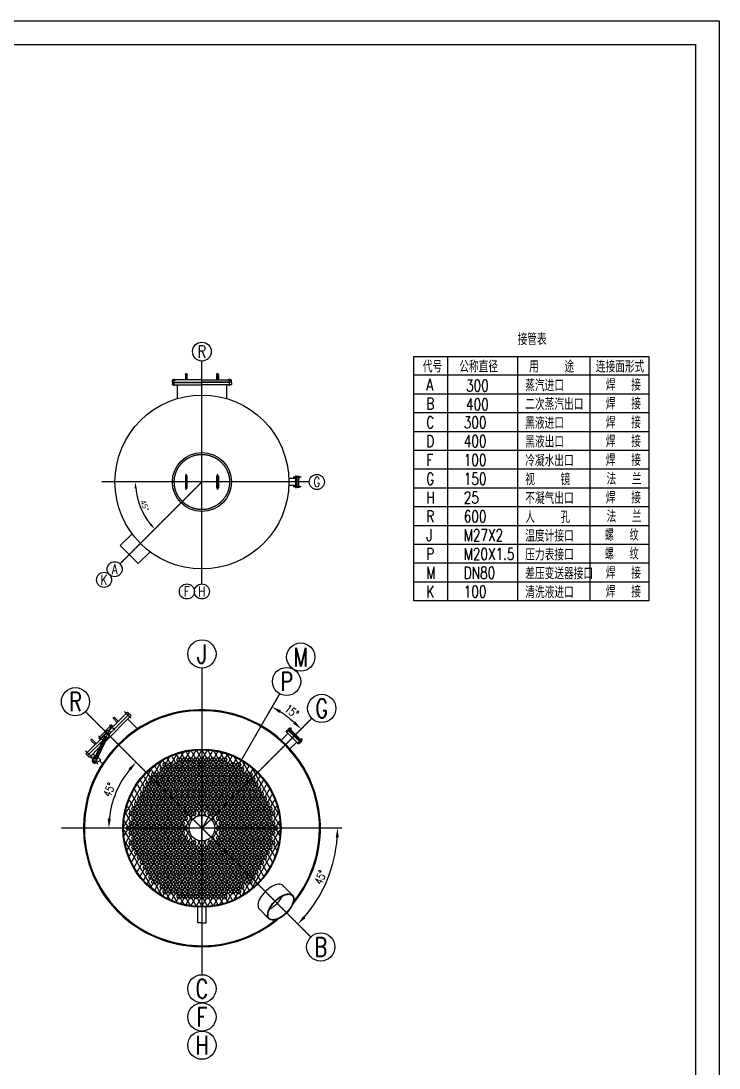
# Model space of a CAD drawing. Header units: millimetres. Extents: x 21147 to 38967, y 10167 to 35397.
# Drawn here: x 30057 to 38967, y 22032 to 35397 of the extents above; entities that cross this region are included whole.
import ezdxf
from ezdxf.enums import TextEntityAlignment as Align

# ---------------------------------------------------------------- set-up
doc = ezdxf.new("R2010")
doc.units = ezdxf.units.MM
doc.linetypes.add('CENTER', pattern=[1.25, 1, -0.1, 0.05, -0.1])
for name, color, linetype in [('CC', 4, 'Continuous'), ('TK', 3, 'Continuous'), ('ZX', 1, 'CENTER')]:
    doc.layers.add(name, color=color, linetype=linetype)
doc.styles.add('HZA', font='TXT', dxfattribs={"width": 0.75, "bigfont": 'AMS_DX'})
doc.styles.get("Standard").update_dxf_attribs({"font": ''})
doc.styles.get('Standard').set_extended_font_data('Arial')
doc.dimstyles.get("Standard").update_dxf_attribs({"dimtxt": 0.18, "dimasz": 0.18, "dimexe": 0.18, "dimexo": 0.0625, "dimgap": 0.09, "dimtad": 0, "dimtih": 1, "dimtoh": 1, "dimdec": 4, "dimzin": 0, "dimdsep": 46, "dimtxsty": 'Standard', "dimcen": 0.09, "dimadec": 0, "dimazin": 0, "dimtfac": 1, "dimtdec": 4, "dimtofl": 0, "dimtmove": 0, "dimatfit": 3, "dimfxl": 1, "dimtolj": 1, "dimtzin": 0, "dimarcsym": 0})

# ---------------------------------------------------------------- blocks, each defined once
blk = doc.blocks.new('*D12')
at = {"layer": 'CC', "color": 0, "lineweight": -2}
blk.add_arc((32367, 25094), 1731, 318.9723, 356.0277, dxfattribs=at)
at = {"layer": 'CC', "color": 0}
for points in [[(34074, 24975), (34114, 24973), (34098, 25094)], [(33688, 23944), (33659, 23971), (33591, 23870)]]:
    blk.add_solid(points, dxfattribs=at)
at = {"layer": 'Defpoints', "color": 0}
for p in [(30572, 25094), (32367, 25094), (34152, 25094), (33866, 24228), (33637, 23824)]:
    blk.add_point(p, dxfattribs=at)
at = {"layer": 'CC', "color": 0, "insert": (33882, 24466), "char_height": 105, "attachment_point": 5, "rotation": 67.5, "style": 'HZA'}
blk.add_mtext('\\A1;45°', dxfattribs=at)
blk = doc.blocks.new('*D13')
at = {"layer": 'CC', "color": 0, "lineweight": -2}
for p, q in [((33336, 26771), (33217, 26566)), ((33737, 26463), (33570, 26296))]:
    blk.add_line(p, q, dxfattribs=at)
blk.add_arc((32367, 25094), 1790, 48.8411, 56.1589, dxfattribs=at)
at = {"layer": 'CC', "color": 0}
for points in [[(33354, 26564), (33375, 26598), (33262, 26644)], [(33559, 26456), (33532, 26427), (33633, 26360)]]:
    blk.add_solid(points, dxfattribs=at)
at = {"layer": 'Defpoints', "color": 0}
for p in [(33358, 26810), (33518, 26465), (33769, 26495), (32367, 25094)]:
    blk.add_point(p, dxfattribs=at)
at = {"layer": 'CC', "color": 0, "insert": (33513, 26587), "char_height": 105, "attachment_point": 5, "rotation": 322.5, "style": 'HZA'}
blk.add_mtext('\\A1;15°', dxfattribs=at)
blk = doc.blocks.new('*D14')
at = {"layer": 'CC', "color": 0, "lineweight": -2}
blk.add_arc((32367, 25094), 1188, 140.7879, 174.2121, dxfattribs=at)
at = {"layer": 'CC', "color": 0}
for points in [[(31432, 25858), (31461, 25832), (31527, 25934)], [(31205, 25213), (31165, 25215), (31179, 25094)]]:
    blk.add_solid(points, dxfattribs=at)
at = {"layer": 'Defpoints', "color": 0}
for p in [(30753, 26708), (31338, 25688), (30572, 25094), (32367, 25094), (34152, 25094)]:
    blk.add_point(p, dxfattribs=at)
at = {"layer": 'CC', "color": 0, "insert": (31185, 25584), "char_height": 105, "attachment_point": 5, "rotation": 67.5, "style": 'HZA'}
blk.add_mtext('\\A1;45°', dxfattribs=at)
blk = doc.blocks.new('*D37')
at = {"layer": 'CC', "color": 0, "lineweight": -2}
blk.add_arc((32367, 29513), 849, 185.3987, 219.6013, dxfattribs=at)
at = {"layer": 'CC', "color": 0}
for points in [[(31508, 29432), (31535, 29433), (31518, 29513)], [(31723, 28980), (31703, 28962), (31767, 28912)]]:
    blk.add_solid(points, dxfattribs=at)
at = {"layer": 'Defpoints', "color": 0}
for p in [(31088, 29513), (32367, 29513), (33738, 29513), (31547, 29293), (31322, 28467)]:
    blk.add_point(p, dxfattribs=at)
at = {"layer": 'CC', "color": 6, "insert": (31638, 29210), "char_height": 70, "attachment_point": 5, "rotation": 292.5}
blk.add_mtext('\\A1;45°', dxfattribs=at)

msp = doc.modelspace()

# ---------------------------------------------------------------- linework, layer by layer
for p, q in [((32157.71178, 30886.43534), (32157.71178, 30816.43534)), ((32177.71178, 30816.43534), (32177.71178, 30886.43534)), ((32556.70846, 30816.43534), (32556.70846, 30886.43534)), ((32576.70846, 30886.43534), (32576.70846, 30816.43534)), ((31992.71012, 30816.43534), (31989.71012, 30813.43534)), ((31989.71012, 30787.43534), (31989.71012, 30813.43534)), ((31989.71012, 30787.43534), (32367.21012, 30787.43534)), ((31989.71012, 30781.43534), (31989.71012, 30755.43534)), ((31989.71012, 30781.43534), (32027.21012, 30781.43534)), ((31992.71012, 30752.43534), (31989.71012, 30755.43534)), ((32367.21012, 30816.43534), (31992.71012, 30816.43534)), ((31992.71012, 30752.43534), (32367.21012, 30752.43534)), ((31996.37679, 30816.43534), (32033.04345, 30816.43534)), ((31996.37679, 30752.43534), (32033.04345, 30752.43534)), ((32027.21012, 30781.43534), (32030.21012, 30784.43534)), ((32030.21012, 30784.43534), (32030.21012, 30787.43534)), ((32030.21012, 30784.43534), (32367.21012, 30784.43534)), ((32052.21012, 30752.43534), (32052.21012, 30577.0595)), ((32200.78923, 30816.43534), (32193.28923, 30816.43534)), ((32367.21012, 30816.43534), (32741.71012, 30816.43534)), ((32744.71012, 30787.43534), (32367.21012, 30787.43534)), ((32704.21012, 30784.43534), (32367.21012, 30784.43534)), ((32741.71012, 30752.43534), (32367.21012, 30752.43534)), ((32533.63101, 30816.43534), (32541.13101, 30816.43534)), ((32682.21012, 30752.43534), (32682.21012, 30577.0595)), ((32738.04345, 30816.43534), (32701.37679, 30816.43534)), ((32738.04345, 30752.43534), (32701.37679, 30752.43534)), ((32704.21012, 30784.43534), (32704.21012, 30787.43534)), ((32707.21012, 30781.43534), (32704.21012, 30784.43534)), ((32744.71012, 30781.43534), (32707.21012, 30781.43534)), ((32741.71012, 30816.43534), (32744.71012, 30813.43534)), ((32741.71012, 30752.43534), (32744.71012, 30755.43534)), ((32744.71012, 30787.43534), (32744.71012, 30813.43534)), ((32744.71012, 30781.43534), (32744.71012, 30755.43534)), ((32157.46095, 29587.6935), (32157.46095, 29437.6935)), ((32177.46095, 29437.6935), (32177.46095, 29587.6935)), ((32556.95929, 29437.6935), (32556.95929, 29587.6935)), ((32576.95929, 29587.6935), (32576.95929, 29437.6935)), ((33560.31776, 29557.1935), (33476.31776, 29557.1935)), ((33563.31776, 29585.1935), (33560.31776, 29582.1935)), ((33560.31776, 29582.1935), (33560.31776, 29443.1935)), ((33574.31776, 29585.1935), (33563.31776, 29585.1935)), ((33574.31776, 29440.1935), (33574.31776, 29585.1935)), ((33574.31776, 29560.6935), (33581.31776, 29560.6935)), ((33581.31776, 29440.1935), (33581.31776, 29585.1935)), ((33581.31776, 29585.1935), (33596.31776, 29585.1935)), ((33599.31776, 29582.1935), (33596.31776, 29585.1935)), ((33599.31776, 29582.1935), (33599.31776, 29443.1935)), ((33599.31776, 29580.33094), (33600.24161, 29581.9311)), ((33599.31776, 29565.05605), (33599.31776, 29580.33094)), ((33599.31776, 29565.05605), (33600.24161, 29563.45589)), ((33606.79391, 29581.9311), (33600.24161, 29581.9311)), ((33606.79391, 29577.3123), (33600.24161, 29577.3123)), ((33606.79391, 29568.07469), (33600.24161, 29568.07469)), ((33606.79391, 29563.45589), (33600.24161, 29563.45589)), ((33607.71776, 29580.33094), (33606.79391, 29581.9311)), ((33607.71776, 29565.05605), (33606.79391, 29563.45589)), ((33607.71776, 29565.05605), (33607.71776, 29580.33094)), ((33607.71776, 29577.6935), (33610.01386, 29577.6935)), ((33607.71776, 29567.6935), (33610.01386, 29567.6935)), ((33610.01386, 29577.6935), (33611.01386, 29576.6935)), ((33610.01386, 29577.6935), (33610.01386, 29567.6935)), ((33611.01386, 29568.6935), (33610.01386, 29567.6935)), ((33611.01386, 29576.6935), (33611.01386, 29568.6935)), ((33560.31776, 29468.1935), (33476.31776, 29468.1935)), ((33560.31776, 29443.1935), (33563.31776, 29440.1935)), ((33563.31776, 29440.1935), (33574.31776, 29440.1935)), ((33581.31776, 29464.6935), (33574.31776, 29464.6935)), ((33596.31776, 29440.1935), (33581.31776, 29440.1935)), ((33599.31776, 29443.1935), (33596.31776, 29440.1935)), ((33599.31776, 29460.33094), (33600.24161, 29461.9311)), ((33606.79391, 29461.9311), (33600.24161, 29461.9311)), ((33606.79391, 29457.3123), (33600.24161, 29457.3123)), ((33606.79391, 29448.07469), (33600.24161, 29448.07469)), ((33606.79391, 29443.45589), (33600.24161, 29443.45589)), ((33607.71776, 29460.33094), (33606.79391, 29461.9311)), ((33607.71776, 29445.05605), (33606.79391, 29443.45589)), ((33607.71776, 29460.33094), (33607.71776, 29445.05605)), ((33607.71776, 29457.6935), (33610.01386, 29457.6935)), ((33607.71776, 29447.6935), (33610.01386, 29447.6935)), ((33611.01386, 29456.6935), (33610.01386, 29457.6935)), ((33610.01386, 29447.6935), (33610.01386, 29457.6935)), ((33610.01386, 29447.6935), (33611.01386, 29448.6935)), ((33611.01386, 29448.6935), (33611.01386, 29456.6935)), ((31475.87313, 28851.1662), (31325.57489, 28700.86797)), ((31555.38459, 28471.05826), (31325.57489, 28700.86797)), ((31705.68283, 28621.3565), (31555.38459, 28471.05826)), ((31464.15977, 26530.67302), (31135.78277, 26202.29602)), ((31418.90493, 26575.92786), (31177.31239, 26334.33531)), ((31441.53235, 26553.30044), (31192.62525, 26304.39334)), ((31286.32241, 26443.34534), (31236.82494, 26492.84281)), ((31250.96707, 26506.98495), (31300.46455, 26457.48747)), ((31418.90493, 26575.92786), (31464.15977, 26530.67302)), ((31544.26262, 26362.18182), (31419.96559, 26486.47885)), ((31214.94717, 26411.56808), (31049.39909, 26246.02)), ((31155.35306, 26344.77499), (31119.93096, 26270.26643)), ((31155.35306, 26344.77499), (31201.41289, 26322.87769)), ((31231.02078, 26395.49447), (31172.26242, 26336.73611)), ((31209.10047, 26373.57416), (31212.82585, 26369.84878)), ((31214.94717, 26411.56808), (31231.02078, 26395.49447)), ((33461.48202, 26350.2169), (33442.03658, 26330.77146)), ((33442.03658, 26330.77146), (33442.03658, 26327.23593)), ((33542.57599, 26269.12292), (33461.48202, 26350.2169)), ((33467.62268, 26344.07624), (33474.69374, 26351.14731)), ((33478.93638, 26368.11787), (33468.32978, 26357.51127)), ((33468.32978, 26357.51127), (33549.64706, 26276.19399)), ((33483.17903, 26342.66203), (33476.10796, 26335.59096)), ((33483.17903, 26368.11787), (33478.93638, 26368.11787)), ((33641.57094, 26205.48331), (33478.93638, 26368.11787)), ((33505.09816, 26346.19873), (33483.17903, 26368.11787)), ((33491.31075, 26334.5303), (33484.23969, 26327.45923)), ((33484.59324, 26366.70366), (33490.25009, 26372.36051)), ((33488.12877, 26363.16813), (33493.78563, 26368.82498)), ((33490.25009, 26372.36051), (33492.15928, 26371.86554)), ((33492.15928, 26371.86554), (33503.89725, 26360.12757)), ((33493.78563, 26370.23919), (33494.84629, 26371.29985)), ((33494.84629, 26371.29985), (33503.33157, 26362.81457)), ((33494.84629, 26371.29985), (33496.96761, 26371.29985)), ((33500.85669, 26361.75391), (33495.19984, 26356.09706)), ((33496.96761, 26371.29985), (33503.33157, 26364.93589)), ((33504.39223, 26358.21838), (33498.73537, 26352.56152)), ((33503.33157, 26362.81457), (33502.27091, 26361.75391)), ((33503.33157, 26364.93589), (33503.33157, 26362.81457)), ((33503.89725, 26360.12757), (33504.39223, 26358.21838)), ((33619.29708, 26231.99982), (33505.09816, 26346.19873)), ((31125.99146, 26283.01439), (30885.03931, 26042.06224)), ((31100.80956, 26212.57765), (30907.66673, 26019.43482)), ((30953.98222, 26210.0001), (31003.4797, 26160.50262)), ((31017.62184, 26174.64476), (30968.12436, 26224.14223)), ((31126.70446, 26267.04624), (30981.56653, 25961.7561)), ((31159.21729, 26251.58933), (31014.07935, 25946.29918)), ((31049.39909, 26246.02), (31065.4727, 26229.94639)), ((31132.74372, 26297.21741), (31065.4727, 26229.94639)), ((31087.39301, 26251.8667), (31091.11839, 26248.14132)), ((31119.93096, 26270.26643), (31165.99079, 26248.36914)), ((31201.41289, 26322.87769), (31165.99079, 26248.36914)), ((33378.66169, 26217.6386), (33465.1478, 26304.12471)), ((33442.03658, 26327.23593), (33521.36279, 26247.90972)), ((33600.689, 26168.58351), (33521.36279, 26247.90972)), ((33542.57599, 26269.12292), (33623.66997, 26188.02895)), ((33549.64706, 26276.19399), (33630.96434, 26194.87671)), ((33600.9123, 26210.78661), (33607.98337, 26217.85768)), ((33616.1151, 26209.72595), (33609.04403, 26202.65489)), ((33617.52931, 26194.16961), (33624.60038, 26201.24067)), ((33641.57094, 26209.72595), (33619.29708, 26231.99982)), ((33631.67145, 26230.93916), (33626.0146, 26225.2823)), ((33635.20698, 26227.40362), (33629.55013, 26221.74677)), ((33630.96434, 26194.87671), (33641.57094, 26205.48331)), ((33633.58064, 26230.44418), (33631.67145, 26230.93916)), ((33645.31861, 26218.70621), (33633.58064, 26230.44418)), ((33636.26764, 26229.8785), (33635.20698, 26228.81784)), ((33638.38896, 26229.8785), (33636.26764, 26229.8785)), ((33644.75292, 26221.39322), (33636.26764, 26229.8785)), ((33636.6212, 26214.6757), (33642.27805, 26220.33256)), ((33644.75292, 26223.51454), (33638.38896, 26229.8785)), ((33640.15673, 26211.14017), (33645.81359, 26216.79702)), ((33641.57094, 26205.48331), (33641.57094, 26209.72595)), ((33643.69226, 26220.33256), (33644.75292, 26221.39322)), ((33644.75292, 26221.39322), (33644.75292, 26223.51454)), ((33645.81359, 26216.79702), (33645.31861, 26218.70621)), ((31059.79737, 26126.31062), (30930.29415, 25996.8074)), ((33491.07026, 26105.18721), (33577.57778, 26191.69473)), ((33604.22453, 26168.58351), (33600.689, 26168.58351)), ((33623.66997, 26188.02895), (33604.22453, 26168.58351)), ((30885.03931, 26042.06224), (30930.29415, 25996.8074)), ((30970.97606, 25969.52744), (31006.85762, 26031.67613)), ((30974.48832, 26041.00158), (30998.42298, 26017.06692)), ((31012.24567, 26026.28808), (31006.85762, 26031.67613)), ((31013.32285, 25927.18066), (31075.47153, 25963.06222)), ((31075.47153, 25963.06222), (31039.2627, 25999.27105)), ((31060.86232, 25954.62758), (31098.78535, 25916.70455)), ((33524.18183, 24238.01283), (33401.70734, 24360.48732)), ((32313.21012, 23883.5945), (32313.21012, 24085.20165)), ((32421.21012, 23883.5945), (32421.21012, 24085.20165)), ((33222.95434, 23936.78534), (33100.47985, 24059.25983)), ((32367.21012, 23883.5945), (32313.21012, 23883.5945)), ((32367.21012, 23883.5945), (32421.21012, 23883.5945))]:
    msp.add_line(p, q)
at = {"color": 0}
msp.add_line((33468.75114, 26357.08992), (33468.75114, 26357.93263), dxfattribs=at)
for points in [[(31236.82494, 26492.84281, -1), (31250.96707, 26506.98495, -1)], [(30968.12436, 26224.14223, 1), (30953.98222, 26210.0001, 1)]]:
    msp.add_lwpolyline(points, format="xyb")
for centre, radius in [((32167.71178, 30886.43534), 10), ((32566.70846, 30886.43534), 10), ((32367.21012, 29512.6935), 1110), ((32367.21012, 29512.6935), 377.24917), ((31161.87162, 26299.09555), 14.43983), ((32367.21012, 25093.75705), 1010), ((32367.21012, 25093.75705), 1000), ((31899.21012, 25904.35683), 28.5), ((31971.21012, 25904.35683), 28.5), ((32043.21012, 25904.35683), 28.5), ((32079.21012, 25966.71066), 28.5), ((32115.21012, 25904.35683), 28.5), ((32151.21012, 25966.71066), 28.5), ((32187.21012, 25904.35683), 28.5), ((32223.21012, 25966.71066), 28.5), ((32259.21012, 25904.35683), 28.5), ((32295.21012, 25966.71066), 28.5), ((32331.21012, 25904.35683), 28.5), ((32367.21012, 25966.71066), 28.5), ((32403.21012, 25904.35683), 28.5), ((32439.21012, 25966.71066), 28.5), ((32475.21012, 25904.35683), 28.5), ((32511.21012, 25966.71066), 28.5), ((32547.21012, 25904.35683), 28.5), ((32583.21012, 25966.71066), 28.5), ((32619.21012, 25904.35683), 28.5), ((32655.21012, 25966.71066), 28.5), ((32691.21012, 25904.35683), 28.5), ((32763.21012, 25904.35683), 28.5), ((32835.21012, 25904.35683), 28.5), ((31755.21012, 25779.64917), 28.5), ((31827.21012, 25779.64917), 28.5), ((31863.21012, 25842.003), 28.5), ((31899.21012, 25779.64917), 28.5), ((31935.21012, 25842.003), 28.5), ((31971.21012, 25779.64917), 28.5), ((32007.21012, 25842.003), 28.5), ((32043.21012, 25779.64917), 28.5), ((32079.21012, 25842.003), 28.5), ((32115.21012, 25779.64917), 28.5), ((32151.21012, 25842.003), 28.5), ((32187.21012, 25779.64917), 28.5), ((32223.21012, 25842.003), 28.5), ((32259.21012, 25779.64917), 28.5), ((32295.21012, 25842.003), 28.5), ((32331.21012, 25779.64917), 28.5), ((32367.21012, 25842.003), 28.5), ((32403.21012, 25779.64917), 28.5), ((32439.21012, 25842.003), 28.5), ((32475.21012, 25779.64917), 28.5), ((32511.21012, 25842.003), 28.5), ((32547.21012, 25779.64917), 28.5), ((32583.21012, 25842.003), 28.5), ((32619.21012, 25779.64917), 28.5), ((32655.21012, 25842.003), 28.5), ((32691.21012, 25779.64917), 28.5), ((32727.21012, 25842.003), 28.5), ((32763.21012, 25779.64917), 28.5), ((32799.21012, 25842.003), 28.5), ((32835.21012, 25779.64917), 28.5), ((32871.21012, 25842.003), 28.5), ((32907.21012, 25779.64917), 28.5), ((32979.21012, 25779.64917), 28.5), ((31683.21012, 25654.94151), 28.5), ((31719.21012, 25717.29534), 28.5), ((31755.21012, 25654.94151), 28.5), ((31791.21012, 25717.29534), 28.5), ((31827.21012, 25654.94151), 28.5), ((31863.21012, 25717.29534), 28.5), ((31899.21012, 25654.94151), 28.5), ((31935.21012, 25717.29534), 28.5), ((31971.21012, 25654.94151), 28.5), ((32007.21012, 25717.29534), 28.5), ((32043.21012, 25654.94151), 28.5), ((32079.21012, 25717.29534), 28.5), ((32115.21012, 25654.94151), 28.5), ((32151.21012, 25717.29534), 28.5), ((32187.21012, 25654.94151), 28.5), ((32223.21012, 25717.29534), 28.5), ((32259.21012, 25654.94151), 28.5), ((32295.21012, 25717.29534), 28.5), ((32331.21012, 25654.94151), 28.5), ((32367.21012, 25717.29534), 28.5), ((32403.21012, 25654.94151), 28.5), ((32439.21012, 25717.29534), 28.5), ((32475.21012, 25654.94151), 28.5), ((32511.21012, 25717.29534), 28.5), ((32547.21012, 25654.94151), 28.5), ((32583.21012, 25717.29534), 28.5), ((32619.21012, 25654.94151), 28.5), ((32655.21012, 25717.29534), 28.5), ((32691.21012, 25654.94151), 28.5), ((32727.21012, 25717.29534), 28.5), ((32763.21012, 25654.94151), 28.5), ((32799.21012, 25717.29534), 28.5), ((32835.21012, 25654.94151), 28.5), ((32871.21012, 25717.29534), 28.5), ((32907.21012, 25654.94151), 28.5), ((32943.21012, 25717.29534), 28.5), ((32979.21012, 25654.94151), 28.5), ((33015.21012, 25717.29534), 28.5), ((33051.21012, 25654.94151), 28.5), ((31611.21012, 25530.23385), 28.5), ((31647.21012, 25592.58768), 28.5), ((31683.21012, 25530.23385), 28.5), ((31719.21012, 25592.58768), 28.5), ((31755.21012, 25530.23385), 28.5), ((31791.21012, 25592.58768), 28.5), ((31827.21012, 25530.23385), 28.5), ((31863.21012, 25592.58768), 28.5), ((31899.21012, 25530.23385), 28.5), ((31935.21012, 25592.58768), 28.5), ((31971.21012, 25530.23385), 28.5), ((32007.21012, 25592.58768), 28.5), ((32043.21012, 25530.23385), 28.5), ((32079.21012, 25592.58768), 28.5), ((32115.21012, 25530.23385), 28.5), ((32151.21012, 25592.58768), 28.5), ((32187.21012, 25530.23385), 28.5), ((32223.21012, 25592.58768), 28.5), ((32259.21012, 25530.23385), 28.5), ((32295.21012, 25592.58768), 28.5), ((32331.21012, 25530.23385), 28.5), ((32367.21012, 25592.58768), 28.5), ((32403.21012, 25530.23385), 28.5), ((32439.21012, 25592.58768), 28.5), ((32475.21012, 25530.23385), 28.5), ((32511.21012, 25592.58768), 28.5), ((32547.21012, 25530.23385), 28.5), ((32583.21012, 25592.58768), 28.5), ((32619.21012, 25530.23385), 28.5), ((32655.21012, 25592.58768), 28.5), ((32691.21012, 25530.23385), 28.5), ((32727.21012, 25592.58768), 28.5), ((32763.21012, 25530.23385), 28.5), ((32799.21012, 25592.58768), 28.5), ((32835.21012, 25530.23385), 28.5), ((32871.21012, 25592.58768), 28.5), ((32907.21012, 25530.23385), 28.5), ((32943.21012, 25592.58768), 28.5), ((32979.21012, 25530.23385), 28.5), ((33015.21012, 25592.58768), 28.5), ((33051.21012, 25530.23385), 28.5), ((33087.21012, 25592.58768), 28.5), ((33123.21012, 25530.23385), 28.5), ((31539.21012, 25405.5262), 28.5), ((31575.21012, 25467.88002), 28.5), ((31611.21012, 25405.5262), 28.5), ((31647.21012, 25467.88002), 28.5), ((31683.21012, 25405.5262), 28.5), ((31719.21012, 25467.88002), 28.5), ((31755.21012, 25405.5262), 28.5), ((31791.21012, 25467.88002), 28.5), ((31827.21012, 25405.5262), 28.5), ((31863.21012, 25467.88002), 28.5), ((31899.21012, 25405.5262), 28.5), ((31935.21012, 25467.88002), 28.5), ((31971.21012, 25405.5262), 28.5), ((32007.21012, 25467.88002), 28.5), ((32043.21012, 25405.5262), 28.5), ((32079.21012, 25467.88002), 28.5), ((32115.21012, 25405.5262), 28.5), ((32151.21012, 25467.88002), 28.5), ((32187.21012, 25405.5262), 28.5), ((32223.21012, 25467.88002), 28.5), ((32259.21012, 25405.5262), 28.5), ((32295.21012, 25467.88002), 28.5), ((32331.21012, 25405.5262), 28.5), ((32367.21012, 25467.88002), 28.5), ((32403.21012, 25405.5262), 28.5), ((32439.21012, 25467.88002), 28.5), ((32475.21012, 25405.5262), 28.5), ((32511.21012, 25467.88002), 28.5), ((32547.21012, 25405.5262), 28.5), ((32583.21012, 25467.88002), 28.5), ((32619.21012, 25405.5262), 28.5), ((32655.21012, 25467.88002), 28.5), ((32691.21012, 25405.5262), 28.5), ((32727.21012, 25467.88002), 28.5), ((32763.21012, 25405.5262), 28.5), ((32799.21012, 25467.88002), 28.5), ((32835.21012, 25405.5262), 28.5), ((32871.21012, 25467.88002), 28.5), ((32907.21012, 25405.5262), 28.5), ((32943.21012, 25467.88002), 28.5), ((32979.21012, 25405.5262), 28.5), ((33015.21012, 25467.88002), 28.5), ((33051.21012, 25405.5262), 28.5), ((33087.21012, 25467.88002), 28.5), ((33123.21012, 25405.5262), 28.5), ((33159.21012, 25467.88002), 28.5), ((33195.21012, 25405.5262), 28.5), ((31467.21012, 25280.81854), 28.5), ((31503.21012, 25343.17237), 28.5), ((31539.21012, 25280.81854), 28.5), ((31575.21012, 25343.17237), 28.5), ((31611.21012, 25280.81854), 28.5), ((31647.21012, 25343.17237), 28.5), ((31683.21012, 25280.81854), 28.5), ((31719.21012, 25343.17237), 28.5), ((31755.21012, 25280.81854), 28.5), ((31791.21012, 25343.17237), 28.5), ((31827.21012, 25280.81854), 28.5), ((31863.21012, 25343.17237), 28.5), ((31899.21012, 25280.81854), 28.5), ((31935.21012, 25343.17237), 28.5), ((31971.21012, 25280.81854), 28.5), ((32007.21012, 25343.17237), 28.5), ((32043.21012, 25280.81854), 28.5), ((32079.21012, 25343.17237), 28.5), ((32115.21012, 25280.81854), 28.5), ((32151.21012, 25343.17237), 28.5), ((32187.21012, 25280.81854), 28.5), ((32223.21012, 25343.17237), 28.5), ((32259.21012, 25280.81854), 28.5), ((32295.21012, 25343.17237), 28.5), ((32367.21012, 25343.17237), 28.5), ((32439.21012, 25343.17237), 28.5), ((32475.21012, 25280.81854), 28.5), ((32511.21012, 25343.17237), 28.5), ((32547.21012, 25280.81854), 28.5), ((32583.21012, 25343.17237), 28.5), ((32619.21012, 25280.81854), 28.5), ((32655.21012, 25343.17237), 28.5), ((32691.21012, 25280.81854), 28.5), ((32727.21012, 25343.17237), 28.5), ((32763.21012, 25280.81854), 28.5), ((32799.21012, 25343.17237), 28.5), ((32835.21012, 25280.81854), 28.5), ((32871.21012, 25343.17237), 28.5), ((32907.21012, 25280.81854), 28.5), ((32943.21012, 25343.17237), 28.5), ((32979.21012, 25280.81854), 28.5), ((33015.21012, 25343.17237), 28.5), ((33051.21012, 25280.81854), 28.5), ((33087.21012, 25343.17237), 28.5), ((33123.21012, 25280.81854), 28.5), ((33159.21012, 25343.17237), 28.5), ((33195.21012, 25280.81854), 28.5), ((33231.21012, 25343.17237), 28.5), ((33267.21012, 25280.81854), 28.5), ((31467.21012, 25156.11088), 28.5), ((31503.21012, 25218.46471), 28.5), ((31539.21012, 25156.11088), 28.5), ((31575.21012, 25218.46471), 28.5), ((31611.21012, 25156.11088), 28.5), ((31647.21012, 25218.46471), 28.5), ((31683.21012, 25156.11088), 28.5), ((31719.21012, 25218.46471), 28.5), ((31755.21012, 25156.11088), 28.5), ((31791.21012, 25218.46471), 28.5), ((31827.21012, 25156.11088), 28.5), ((31863.21012, 25218.46471), 28.5), ((31899.21012, 25156.11088), 28.5), ((31935.21012, 25218.46471), 28.5), ((31971.21012, 25156.11088), 28.5), ((32007.21012, 25218.46471), 28.5), ((32043.21012, 25156.11088), 28.5), ((32079.21012, 25218.46471), 28.5), ((32115.21012, 25156.11088), 28.5), ((32151.21012, 25218.46471), 28.5), ((32367.21012, 25093.75705), 163.5), ((32583.21012, 25218.46471), 28.5), ((32619.21012, 25156.11088), 28.5), ((32655.21012, 25218.46471), 28.5), ((32691.21012, 25156.11088), 28.5), ((32727.21012, 25218.46471), 28.5), ((32763.21012, 25156.11088), 28.5), ((32799.21012, 25218.46471), 28.5), ((32835.21012, 25156.11088), 28.5), ((32871.21012, 25218.46471), 28.5), ((32907.21012, 25156.11088), 28.5), ((32943.21012, 25218.46471), 28.5), ((32979.21012, 25156.11088), 28.5), ((33015.21012, 25218.46471), 28.5), ((33051.21012, 25156.11088), 28.5), ((33087.21012, 25218.46471), 28.5), ((33123.21012, 25156.11088), 28.5), ((33159.21012, 25218.46471), 28.5), ((33195.21012, 25156.11088), 28.5), ((33231.21012, 25218.46471), 28.5), ((33267.21012, 25156.11088), 28.5), ((31431.21012, 25093.75705), 28.5), ((31467.21012, 25031.40322), 28.5), ((31503.21012, 25093.75705), 28.5), ((31503.21012, 24969.04939), 28.5), ((31539.21012, 25031.40322), 28.5), ((31575.21012, 25093.75705), 28.5), ((31575.21012, 24969.04939), 28.5), ((31611.21012, 25031.40322), 28.5), ((31647.21012, 25093.75705), 28.5), ((31647.21012, 24969.04939), 28.5), ((31683.21012, 25031.40322), 28.5), ((31719.21012, 25093.75705), 28.5), ((31719.21012, 24969.04939), 28.5), ((31755.21012, 25031.40322), 28.5), ((31791.21012, 25093.75705), 28.5), ((31791.21012, 24969.04939), 28.5), ((31827.21012, 25031.40322), 28.5), ((31863.21012, 25093.75705), 28.5), ((31863.21012, 24969.04939), 28.5), ((31899.21012, 25031.40322), 28.5), ((31935.21012, 25093.75705), 28.5), ((31935.21012, 24969.04939), 28.5), ((31971.21012, 25031.40322), 28.5), ((32007.21012, 25093.75705), 28.5), ((32007.21012, 24969.04939), 28.5), ((32043.21012, 25031.40322), 28.5), ((32079.21012, 25093.75705), 28.5), ((32079.21012, 24969.04939), 28.5), ((32115.21012, 25031.40322), 28.5), ((32151.21012, 25093.75705), 28.5), ((32151.21012, 24969.04939), 28.5), ((32583.21012, 25093.75705), 28.5), ((32583.21012, 24969.04939), 28.5), ((32619.21012, 25031.40322), 28.5), ((32655.21012, 25093.75705), 28.5), ((32655.21012, 24969.04939), 28.5), ((32691.21012, 25031.40322), 28.5), ((32727.21012, 25093.75705), 28.5), ((32727.21012, 24969.04939), 28.5), ((32763.21012, 25031.40322), 28.5), ((32799.21012, 25093.75705), 28.5), ((32799.21012, 24969.04939), 28.5), ((32835.21012, 25031.40322), 28.5), ((32871.21012, 25093.75705), 28.5), ((32871.21012, 24969.04939), 28.5), ((32907.21012, 25031.40322), 28.5), ((32943.21012, 25093.75705), 28.5), ((32943.21012, 24969.04939), 28.5), ((32979.21012, 25031.40322), 28.5), ((33015.21012, 25093.75705), 28.5), ((33015.21012, 24969.04939), 28.5), ((33051.21012, 25031.40322), 28.5), ((33087.21012, 25093.75705), 28.5), ((33087.21012, 24969.04939), 28.5), ((33123.21012, 25031.40322), 28.5), ((33159.21012, 25093.75705), 28.5), ((33159.21012, 24969.04939), 28.5), ((33195.21012, 25031.40322), 28.5), ((33231.21012, 25093.75705), 28.5), ((33231.21012, 24969.04939), 28.5), ((33267.21012, 25031.40322), 28.5), ((33303.21012, 25093.75705), 28.5), ((31467.21012, 24906.69556), 28.5), ((31503.21012, 24844.34173), 28.5), ((31539.21012, 24906.69556), 28.5), ((31575.21012, 24844.34173), 28.5), ((31611.21012, 24906.69556), 28.5), ((31647.21012, 24844.34173), 28.5), ((31683.21012, 24906.69556), 28.5), ((31719.21012, 24844.34173), 28.5), ((31755.21012, 24906.69556), 28.5), ((31791.21012, 24844.34173), 28.5), ((31827.21012, 24906.69556), 28.5), ((31863.21012, 24844.34173), 28.5), ((31899.21012, 24906.69556), 28.5), ((31935.21012, 24844.34173), 28.5), ((31971.21012, 24906.69556), 28.5), ((32007.21012, 24844.34173), 28.5), ((32043.21012, 24906.69556), 28.5), ((32079.21012, 24844.34173), 28.5), ((32115.21012, 24906.69556), 28.5), ((32151.21012, 24844.34173), 28.5), ((32187.21012, 24906.69556), 28.5), ((32223.21012, 24844.34173), 28.5), ((32259.21012, 24906.69556), 28.5), ((32295.21012, 24844.34173), 28.5), ((32367.21012, 24844.34173), 28.5), ((32439.21012, 24844.34173), 28.5), ((32475.21012, 24906.69556), 28.5), ((32511.21012, 24844.34173), 28.5), ((32547.21012, 24906.69556), 28.5), ((32583.21012, 24844.34173), 28.5), ((32619.21012, 24906.69556), 28.5), ((32655.21012, 24844.34173), 28.5), ((32691.21012, 24906.69556), 28.5), ((32727.21012, 24844.34173), 28.5), ((32763.21012, 24906.69556), 28.5), ((32799.21012, 24844.34173), 28.5), ((32835.21012, 24906.69556), 28.5), ((32871.21012, 24844.34173), 28.5), ((32907.21012, 24906.69556), 28.5), ((32943.21012, 24844.34173), 28.5), ((32979.21012, 24906.69556), 28.5), ((33015.21012, 24844.34173), 28.5), ((33051.21012, 24906.69556), 28.5), ((33087.21012, 24844.34173), 28.5), ((33123.21012, 24906.69556), 28.5), ((33159.21012, 24844.34173), 28.5), ((33195.21012, 24906.69556), 28.5), ((33231.21012, 24844.34173), 28.5), ((33267.21012, 24906.69556), 28.5), ((31539.21012, 24781.98791), 28.5), ((31575.21012, 24719.63408), 28.5), ((31611.21012, 24781.98791), 28.5), ((31647.21012, 24719.63408), 28.5), ((31683.21012, 24781.98791), 28.5), ((31719.21012, 24719.63408), 28.5), ((31755.21012, 24781.98791), 28.5), ((31791.21012, 24719.63408), 28.5), ((31827.21012, 24781.98791), 28.5), ((31863.21012, 24719.63408), 28.5), ((31899.21012, 24781.98791), 28.5), ((31935.21012, 24719.63408), 28.5), ((31971.21012, 24781.98791), 28.5), ((32007.21012, 24719.63408), 28.5), ((32043.21012, 24781.98791), 28.5), ((32079.21012, 24719.63408), 28.5), ((32115.21012, 24781.98791), 28.5), ((32151.21012, 24719.63408), 28.5), ((32187.21012, 24781.98791), 28.5), ((32223.21012, 24719.63408), 28.5), ((32259.21012, 24781.98791), 28.5), ((32295.21012, 24719.63408), 28.5), ((32331.21012, 24781.98791), 28.5), ((32367.21012, 24719.63408), 28.5), ((32403.21012, 24781.98791), 28.5), ((32439.21012, 24719.63408), 28.5), ((32475.21012, 24781.98791), 28.5), ((32511.21012, 24719.63408), 28.5), ((32547.21012, 24781.98791), 28.5), ((32583.21012, 24719.63408), 28.5), ((32619.21012, 24781.98791), 28.5), ((32655.21012, 24719.63408), 28.5), ((32691.21012, 24781.98791), 28.5), ((32727.21012, 24719.63408), 28.5), ((32763.21012, 24781.98791), 28.5), ((32799.21012, 24719.63408), 28.5), ((32835.21012, 24781.98791), 28.5), ((32871.21012, 24719.63408), 28.5), ((32907.21012, 24781.98791), 28.5), ((32943.21012, 24719.63408), 28.5), ((32979.21012, 24781.98791), 28.5), ((33015.21012, 24719.63408), 28.5), ((33051.21012, 24781.98791), 28.5), ((33087.21012, 24719.63408), 28.5), ((33123.21012, 24781.98791), 28.5), ((33159.21012, 24719.63408), 28.5), ((33195.21012, 24781.98791), 28.5), ((31611.21012, 24657.28025), 28.5), ((31647.21012, 24594.92642), 28.5), ((31683.21012, 24657.28025), 28.5), ((31719.21012, 24594.92642), 28.5), ((31755.21012, 24657.28025), 28.5), ((31791.21012, 24594.92642), 28.5), ((31827.21012, 24657.28025), 28.5), ((31863.21012, 24594.92642), 28.5), ((31899.21012, 24657.28025), 28.5), ((31935.21012, 24594.92642), 28.5), ((31971.21012, 24657.28025), 28.5), ((32007.21012, 24594.92642), 28.5), ((32043.21012, 24657.28025), 28.5), ((32079.21012, 24594.92642), 28.5), ((32115.21012, 24657.28025), 28.5), ((32151.21012, 24594.92642), 28.5), ((32187.21012, 24657.28025), 28.5), ((32223.21012, 24594.92642), 28.5), ((32259.21012, 24657.28025), 28.5), ((32295.21012, 24594.92642), 28.5), ((32331.21012, 24657.28025), 28.5), ((32367.21012, 24594.92642), 28.5), ((32403.21012, 24657.28025), 28.5), ((32439.21012, 24594.92642), 28.5), ((32475.21012, 24657.28025), 28.5), ((32511.21012, 24594.92642), 28.5), ((32547.21012, 24657.28025), 28.5), ((32583.21012, 24594.92642), 28.5), ((32619.21012, 24657.28025), 28.5), ((32655.21012, 24594.92642), 28.5), ((32691.21012, 24657.28025), 28.5), ((32727.21012, 24594.92642), 28.5), ((32763.21012, 24657.28025), 28.5), ((32799.21012, 24594.92642), 28.5), ((32835.21012, 24657.28025), 28.5), ((32871.21012, 24594.92642), 28.5), ((32907.21012, 24657.28025), 28.5), ((32943.21012, 24594.92642), 28.5), ((32979.21012, 24657.28025), 28.5), ((33015.21012, 24594.92642), 28.5), ((33051.21012, 24657.28025), 28.5), ((33087.21012, 24594.92642), 28.5), ((33123.21012, 24657.28025), 28.5), ((31683.21012, 24532.57259), 28.5), ((31719.21012, 24470.21876), 28.5), ((31755.21012, 24532.57259), 28.5), ((31791.21012, 24470.21876), 28.5), ((31827.21012, 24532.57259), 28.5), ((31863.21012, 24470.21876), 28.5), ((31899.21012, 24532.57259), 28.5), ((31935.21012, 24470.21876), 28.5), ((31971.21012, 24532.57259), 28.5), ((32007.21012, 24470.21876), 28.5), ((32043.21012, 24532.57259), 28.5), ((32079.21012, 24470.21876), 28.5), ((32115.21012, 24532.57259), 28.5), ((32151.21012, 24470.21876), 28.5), ((32187.21012, 24532.57259), 28.5), ((32223.21012, 24470.21876), 28.5), ((32259.21012, 24532.57259), 28.5), ((32295.21012, 24470.21876), 28.5), ((32331.21012, 24532.57259), 28.5), ((32367.21012, 24470.21876), 28.5), ((32403.21012, 24532.57259), 28.5), ((32439.21012, 24470.21876), 28.5), ((32475.21012, 24532.57259), 28.5), ((32511.21012, 24470.21876), 28.5), ((32547.21012, 24532.57259), 28.5), ((32583.21012, 24470.21876), 28.5), ((32619.21012, 24532.57259), 28.5), ((32655.21012, 24470.21876), 28.5), ((32691.21012, 24532.57259), 28.5), ((32727.21012, 24470.21876), 28.5), ((32763.21012, 24532.57259), 28.5), ((32799.21012, 24470.21876), 28.5), ((32835.21012, 24532.57259), 28.5), ((32871.21012, 24470.21876), 28.5), ((32907.21012, 24532.57259), 28.5), ((32943.21012, 24470.21876), 28.5), ((32979.21012, 24532.57259), 28.5), ((33015.21012, 24470.21876), 28.5), ((33051.21012, 24532.57259), 28.5), ((31755.21012, 24407.86493), 28.5), ((31827.21012, 24407.86493), 28.5), ((31863.21012, 24345.5111), 28.5), ((31899.21012, 24407.86493), 28.5), ((31935.21012, 24345.5111), 28.5), ((31971.21012, 24407.86493), 28.5), ((32007.21012, 24345.5111), 28.5), ((32043.21012, 24407.86493), 28.5), ((32079.21012, 24345.5111), 28.5), ((32115.21012, 24407.86493), 28.5), ((32151.21012, 24345.5111), 28.5), ((32187.21012, 24407.86493), 28.5), ((32223.21012, 24345.5111), 28.5), ((32259.21012, 24407.86493), 28.5), ((32295.21012, 24345.5111), 28.5), ((32331.21012, 24407.86493), 28.5), ((32367.21012, 24345.5111), 28.5), ((32403.21012, 24407.86493), 28.5), ((32439.21012, 24345.5111), 28.5), ((32475.21012, 24407.86493), 28.5), ((32511.21012, 24345.5111), 28.5), ((32547.21012, 24407.86493), 28.5), ((32583.21012, 24345.5111), 28.5), ((32619.21012, 24407.86493), 28.5), ((32655.21012, 24345.5111), 28.5), ((32691.21012, 24407.86493), 28.5), ((32727.21012, 24345.5111), 28.5), ((32763.21012, 24407.86493), 28.5), ((32799.21012, 24345.5111), 28.5), ((32835.21012, 24407.86493), 28.5), ((32871.21012, 24345.5111), 28.5), ((32907.21012, 24407.86493), 28.5), ((32979.21012, 24407.86493), 28.5), ((31899.21012, 24283.15727), 28.5), ((31971.21012, 24283.15727), 28.5), ((32043.21012, 24283.15727), 28.5), ((32079.21012, 24220.80344), 28.5), ((32115.21012, 24283.15727), 28.5), ((32151.21012, 24220.80344), 28.5), ((32187.21012, 24283.15727), 28.5), ((32223.21012, 24220.80344), 28.5), ((32259.21012, 24283.15727), 28.5), ((32295.21012, 24220.80344), 28.5), ((32331.21012, 24283.15727), 28.5), ((32367.21012, 24220.80344), 28.5), ((32403.21012, 24283.15727), 28.5), ((32439.21012, 24220.80344), 28.5), ((32475.21012, 24283.15727), 28.5), ((32511.21012, 24220.80344), 28.5), ((32547.21012, 24283.15727), 28.5), ((32583.21012, 24220.80344), 28.5), ((32619.21012, 24283.15727), 28.5), ((32655.21012, 24220.80344), 28.5), ((32691.21012, 24283.15727), 28.5), ((32763.21012, 24283.15727), 28.5), ((32835.21012, 24283.15727), 28.5)]:
    msp.add_circle(centre, radius)
for centre, radius, start, end in [((32167.46095, 29587.6935), 10, 0, 180), ((32566.95929, 29587.6935), 10, 0, 180), ((33603.25281, 29579.6217), 3.79482, 142.514086844, 217.485913156), ((33613.46185, 29572.6935), 14.00386, 160.74193597, 199.25806403), ((33603.25281, 29565.76529), 3.79482, 142.514086844, 217.485913156), ((33603.7827, 29579.6217), 3.79482, 322.514086844, 37.485913156), ((33593.57367, 29572.6935), 14.00386, 340.74193597, 19.25806403), ((33603.7827, 29565.76529), 3.79482, 322.514086844, 37.485913156), ((32167.46095, 29437.6935), 10, 180, 0), ((32566.95929, 29437.6935), 10, 180, 0), ((33603.25281, 29459.6217), 3.79482, 142.514086844, 217.485913156), ((33603.7827, 29459.6217), 3.79482, 322.514086844, 37.485913156), ((33593.57367, 29452.6935), 14.00386, 340.74193597, 19.25806403), ((33603.7827, 29445.76529), 3.79482, 322.514086844, 37.485913156), ((32367.21012, 25093.75705), 1512, 320.123444053, 309.876555947), ((32367.21012, 25093.75705), 1500, 321.313314212, 308.686685788), ((33490.1617, 26368.73659), 3.625, 1.397181027, 88.602818972), ((33488.83588, 26356.80416), 13, 22.380135052, 67.619864948), ((33500.76831, 26358.12999), 3.625, 1.397181027, 88.602818972), ((33631.58306, 26227.31524), 3.625, 1.397181027, 88.602818972), ((33630.25724, 26215.38281), 13, 22.380135052, 67.619864948), ((33642.18966, 26216.70863), 3.625, 1.397181027, 88.602818972), ((30997.82285, 25954.02744), 31, 150, 300), ((30997.82285, 25954.02744), 28, 104.578326716, 216.66373888), ((30997.82285, 25954.02744), 18, 154.572433113, 334.573818548), ((30997.82285, 25954.02744), 28, 233.33626112, 24.567924945)]:
    msp.add_arc(centre, radius, start, end)
for start_param, end_param in [(6.2831853072, 9.4247779608), (4.1368392945, 5.2879412496)]:
    msp.add_ellipse((33251.0936, 24209.87357), major_axis=(150.61374, 150.61374), ratio=0.5023474178, start_param=start_param, end_param=end_param)
msp.add_ellipse((33373.56809, 24087.39909), major_axis=(150.61374, 150.61374), ratio=0.5023474178)
msp.add_open_spline([(33519.93919, 24233.77019), (33516.76535, 24236.94403), (33513.14423, 24239.67289), (33504.99251, 24244.21961), (33500.45966, 24246.03614), (33490.50821, 24248.68485), (33485.09003, 24249.51527), (33473.46504, 24250.12148), (33467.25924, 24249.89683), (33454.19976, 24248.36122), (33447.34664, 24247.05041), (33433.15117, 24243.35021), (33425.80906, 24240.96103), (33410.80105, 24235.14405), (33403.13526, 24231.7164), (33387.64771, 24223.88881), (33379.82603, 24219.48898), (33361.20465, 24207.95383), (33350.41067, 24200.41482), (33329.27799, 24183.93928), (33318.93973, 24175.00319), (33299.12853, 24156.08466), (33289.65603, 24146.10266), (33271.94949, 24125.48679), (33263.7159, 24114.85336), (33248.80981, 24093.35868), (33242.13776, 24082.49787), (33230.61341, 24060.98866), (33225.76165, 24050.34068), (33218.05783, 24029.70073), (33215.2066, 24019.7094), (33211.96496, 24002.79682), (33211.18309, 23995.67155), (33210.90062, 23982.29625), (33211.39989, 23976.04753), (33213.60722, 23964.5779), (33215.31324, 23959.35828), (33219.83248, 23950.01112), (33222.64299, 23945.88112), (33229.32418, 23938.69214), (33233.19771, 23935.62917), (33242.02958, 23930.58722), (33246.9915, 23928.61008), (33257.96956, 23925.83553), (33263.98493, 23925.04073), (33276.93557, 23924.71925), (33283.86934, 23925.19302), (33298.46643, 23927.43974), (33306.12902, 23929.21236), (33321.97316, 23934.03366), (33330.15444, 23937.08202), (33346.81849, 23944.38882), (33355.30111, 23948.64706), (33372.3488, 23958.27277), (33380.91375, 23963.6401), (33397.90936, 23975.35371), (33406.33988, 23981.69985), (33422.85605, 23995.21574), (33430.94156, 24002.38535), (33446.56736, 24017.37189), (33454.10752, 24025.18868), (33468.45683, 24041.27652), (33475.26583, 24049.54743), (33487.98571, 24066.3379), (33493.89645, 24074.85733), (33504.67555, 24091.93088), (33509.54377, 24100.48487), (33518.12066, 24117.40928), (33521.82916, 24125.77957), (33528.00129, 24142.11787), (33530.46467, 24150.0857), (33534.09942, 24165.40438), (33535.27045, 24172.75481), (33536.32051, 24186.63614), (33536.19943, 24193.16599), (33534.72133, 24205.23643), (33533.36566, 24210.77545), (33529.51797, 24220.76926), (33527.02906, 24225.22504), (33522.74527, 24230.77753), (33521.38886, 24232.32052), (33519.93919, 24233.77019)], degree=3, knots=[0, 0, 0, 0, 0.1416582307, 0.1416582307, 0.2833164614, 0.2833164614, 0.4249746921, 0.4249746921, 0.5666329228, 0.5666329228, 0.7082911535, 0.7082911535, 0.8499493842, 0.8499493842, 0.9916076149, 0.9916076149, 1.1332658456, 1.1332658456, 1.3291061453, 1.3291061453, 1.524946445, 1.524946445, 1.7207867447, 1.7207867447, 1.9166270444, 1.9166270444, 2.1124673441, 2.1124673441, 2.3083076438, 2.3083076438, 2.5041479435, 2.5041479435, 2.6589118623, 2.6589118623, 2.8136757812, 2.8136757812, 2.9684397001, 2.9684397001, 3.123203619, 3.123203619, 3.2779675379, 3.2779675379, 3.4327314568, 3.4327314568, 3.5874953756, 3.5874953756, 3.7422592945, 3.7422592945, 3.8970232134, 3.8970232134, 4.0517871323, 4.0517871323, 4.2065510512, 4.2065510512, 4.36131497, 4.36131497, 4.5160788889, 4.5160788889, 4.6708428078, 4.6708428078, 4.8256067267, 4.8256067267, 4.9803706456, 4.9803706456, 5.1351345644, 5.1351345644, 5.2898984833, 5.2898984833, 5.4446624022, 5.4446624022, 5.5994263211, 5.5994263211, 5.75419024, 5.75419024, 5.9089541589, 5.9089541589, 6.0637180777, 6.0637180777, 6.2184819966, 6.2184819966, 6.2831853072, 6.2831853072, 6.2831853072, 6.2831853072])
at = {"layer": 'CC'}
for p, q in [((35070.5936, 27994.34523), (35070.5936, 31114.34523)), ((35070.5936, 31114.34523), (38070.5936, 31114.34523)), ((35504.5936, 27994.34523), (35504.5936, 31114.34523)), ((36400.5936, 27994.34523), (36400.5936, 31114.34523)), ((37320.5936, 27994.34523), (37320.5936, 31114.34523)), ((38070.5936, 31114.34523), (38070.5936, 27994.34523)), ((38070.5936, 30874.34523), (35070.5936, 30874.34523)), ((38070.5936, 30634.34523), (35070.5936, 30634.34523)), ((38070.5936, 30394.34523), (35070.5936, 30394.34523)), ((38070.5936, 30154.34523), (35070.5936, 30154.34523)), ((38070.5936, 29914.34523), (35070.5936, 29914.34523)), ((38070.5936, 29674.34523), (35070.5936, 29674.34523)), ((33607.71776, 29576.6935), (33611.01386, 29576.6935)), ((33607.71776, 29568.6935), (33611.01386, 29568.6935)), ((33582.66573, 29464.6935), (33582.80938, 29464.83715)), ((33607.71776, 29456.6935), (33611.01386, 29456.6935)), ((33607.71776, 29448.6935), (33611.01386, 29448.6935)), ((38070.5936, 29434.34523), (35070.5936, 29434.34523)), ((38070.5936, 29194.34523), (35070.5936, 29194.34523)), ((38070.5936, 28954.34523), (35070.5936, 28954.34523)), ((38070.5936, 28714.34523), (35070.5936, 28714.34523)), ((38070.5936, 28474.34523), (35070.5936, 28474.34523)), ((38070.5936, 28234.34523), (35070.5936, 28234.34523)), ((38070.5936, 27994.34523), (35070.5936, 27994.34523)), ((33494.84629, 26369.17853), (33496.96761, 26371.29985)), ((33503.33157, 26364.93589), (33501.21025, 26362.81457)), ((33638.38896, 26229.8785), (33636.26764, 26227.75718)), ((33642.6316, 26221.39322), (33644.75292, 26223.51454))]:
    msp.add_line(p, q, dxfattribs=at)
for centre, radius in [((32367.21012, 31176.70172), 120), ((33833.92357, 29512.6935), 96), ((31253.74112, 28399.22449), 96), ((31117.97662, 28263.45999), 96), ((32175.21012, 28115.09062), 96), ((32367.21012, 28115.09062), 96), ((32367.21012, 27317.11901), 180), ((33628.20396, 27277.86245), 180), ((33448.20396, 26966.09331), 180), ((30752.98997, 26707.9772), 180), ((33895.96627, 26622.5132), 180), ((33883.47517, 23577.492), 180), ((32367.21012, 23043.75705), 180), ((32367.21012, 22683.75705), 180), ((32367.21012, 22323.75705), 180)]:
    msp.add_circle(centre, radius, dxfattribs=at)
at = {"layer": 'Defpoints', "color": 0, "linetype": 'ByBlock'}
for p in [(32167.71178, 30896.43534), (32566.70846, 30896.43534), (32167.46095, 29597.6935), (32566.95929, 29597.6935), (32167.46095, 29427.6935), (32566.95929, 29427.6935), (31236.82494, 26506.98495), (31321.2805, 26478.30342), (30953.98222, 26224.14223)]:
    msp.add_point(p, dxfattribs=at)
at = {"layer": 'TK'}
for p, q in [((21897.40876, 35097.34523), (38667.40876, 35097.34523)), ((38667.40876, 35097.34523), (38667.40876, 10467.34523))]:
    msp.add_line(p, q, dxfattribs=at)
msp.add_lwpolyline([(21147.40876, 35397.34523), (38967.40876, 35397.34523), (38967.40876, 10167.34523), (21147.40876, 10167.34523)], close=True, dxfattribs=at)
at = {"layer": 'ZX'}
for p, q in [((32367.21012, 28211.09062), (32367.21012, 31056.70172)), ((32167.71178, 30816.43534), (32167.71178, 30903.47836)), ((32566.70846, 30816.43534), (32566.70846, 30903.47836)), ((32014.71012, 30739.74122), (32014.71012, 30831.14786)), ((32719.71012, 30739.74122), (32719.71012, 30831.14786)), ((32167.46095, 29410.68316), (32167.46095, 29614.70383)), ((32566.95929, 29410.68316), (32566.95929, 29614.70383)), ((33635.15322, 29572.6935), (33529.83964, 29572.6935)), ((33737.92357, 29512.6935), (31087.90213, 29512.6935)), ((32367.21012, 29512.6935), (31321.62337, 28467.10675)), ((33635.15322, 29452.6935), (33529.83964, 29452.6935)), ((32367.21012, 27137.11901), (32367.21012, 23223.75705)), ((33358.20396, 26810.20874), (32367.21012, 25093.75705)), ((30880.26919, 26580.69798), (32367.21012, 25093.75705)), ((31434.17852, 26525.29893), (31380.7163, 26578.76115)), ((31461.82397, 26497.65348), (31406.05972, 26553.41773)), ((33768.68705, 26495.23398), (32367.21012, 25093.75705)), ((31207.44072, 26394.94781), (31006.83938, 25972.99326)), ((31189.44878, 26412.93975), (31253.44195, 26348.94658)), ((33505.09934, 26373.06762), (33441.10617, 26309.07446)), ((31048.02743, 26271.51839), (31112.02059, 26207.52523)), ((33646.52069, 26231.64626), (33582.52753, 26167.6531)), ((30967.79199, 25994.6649), (30882.20602, 26080.25087)), ((31440.42533, 24735.59529), (32213.99491, 26075.4571)), ((31471.24613, 24664.27082), (32291.17411, 26084.42774)), ((31505.56553, 24599.00611), (32364.85471, 26087.33862)), ((31542.92045, 24538.99906), (32435.4998, 26084.99184)), ((31582.9814, 24483.67901), (32503.43884, 26077.95806)), ((31625.50844, 24432.63035), (32568.9118, 26066.6529)), ((32165.50844, 26066.6529), (33108.9118, 24432.63035)), ((32230.9814, 26077.95806), (33151.43884, 24483.67901)), ((32298.92045, 26084.99184), (33191.4998, 24538.99906)), ((32369.56553, 26087.33862), (33228.85471, 24599.00611)), ((32443.24613, 26084.42774), (33263.17411, 24664.27082)), ((32520.42533, 26075.4571), (33293.99491, 24735.59529)), ((31039.49431, 25912.35598), (30953.23609, 25998.6142)), ((31373.95399, 25119.29417), (31848.46626, 25941.17353)), ((31377.92199, 25001.45929), (31952.49826, 25996.65459)), ((31392.35469, 24901.74981), (32046.06555, 26034.01024)), ((31413.77936, 24814.15077), (32132.64088, 26059.25545)), ((31670.32503, 24385.54729), (32632.09522, 26051.38212)), ((31717.30186, 24342.20589), (32693.11838, 26032.3697)), ((31870.41794, 25954.22635), (32285.46012, 25235.3522)), ((31925.39718, 25983.70717), (32345.63855, 25255.82777)), ((31982.34658, 26009.77558), (32422.34177, 25247.68155)), ((32041.30186, 26032.3697), (33017.11838, 24342.20589)), ((32102.32503, 26051.38212), (33064.09522, 24385.54729)), ((32312.07847, 25247.68155), (32752.07367, 26009.77558)), ((32388.78169, 25255.82777), (32809.02306, 25983.70717)), ((32448.96012, 25235.3522), (32864.0023, 25954.22635)), ((32601.77936, 26059.25545), (33320.64088, 24814.15077)), ((32688.35469, 26034.01024), (33342.06555, 24901.74981)), ((32781.92199, 25996.65459), (33356.49826, 25001.45929)), ((32885.95399, 25941.17353), (33360.46626, 25119.29417)), ((31389.5722, 25271.05337), (31724.84804, 25851.76817)), ((31670.32503, 25801.96681), (32632.09522, 24136.13198)), ((31717.30186, 25845.30821), (32693.11838, 24155.14441)), ((31766.34658, 25885.06792), (32206.34177, 25122.97389)), ((31817.39718, 25921.35334), (32237.63855, 25193.47394)), ((32041.30186, 24155.14441), (33017.11838, 25845.30821)), ((32102.32503, 24136.13198), (33064.09522, 25801.96681)), ((32496.78169, 25193.47394), (32917.02306, 25921.35334)), ((32528.07847, 25122.97389), (32968.07367, 25885.06792)), ((33009.5722, 25851.76817), (33344.84804, 25271.05337)), ((31582.9814, 25703.83509), (32503.43884, 24109.55604)), ((31625.50844, 25754.88375), (32568.9118, 24120.8612)), ((32165.50844, 24120.8612), (33108.9118, 25754.88375)), ((32230.9814, 24109.55604), (33151.43884, 25703.83509)), ((32367.21012, 24415.34854), (32367.21012, 25772.16557)), ((31505.56553, 25588.50799), (32364.85471, 24100.17548)), ((31542.92045, 25648.51504), (32435.4998, 24102.52226)), ((32298.92045, 24102.52226), (33191.4998, 25648.51504)), ((32369.56553, 24100.17548), (33228.85471, 25588.50799)), ((31440.42533, 25451.91881), (32213.99491, 24112.057)), ((31471.24613, 25523.24328), (32291.17411, 24103.08636)), ((32443.24613, 24103.08636), (33263.17411, 25523.24328)), ((32520.42533, 24112.057), (33293.99491, 25451.91881)), ((31392.35469, 25285.76429), (32046.06555, 24153.50386)), ((31413.77936, 25373.36333), (32132.64088, 24128.25865)), ((32601.77936, 24128.25865), (33320.64088, 25373.36333)), ((32688.35469, 24153.50386), (33342.06555, 25285.76429)), ((31377.92199, 25186.05481), (31952.49826, 24190.85951)), ((32781.92199, 24190.85951), (33356.49826, 25186.05481)), ((34151.71093, 25093.75705), (30571.56371, 25093.75705)), ((33481.9877, 25093.75705), (31260.62457, 25093.75705)), ((31373.95399, 25068.21993), (31848.46626, 24246.34057)), ((31766.34658, 24302.44618), (32206.34177, 25064.54021)), ((31817.39718, 24266.16076), (32237.63855, 24994.04016)), ((33756.19595, 23704.77122), (32367.21012, 25093.75705)), ((32496.78169, 24994.04016), (32917.02306, 24266.16076)), ((32528.07847, 25064.54021), (32968.07367, 24302.44618)), ((32885.95399, 24246.34057), (33360.46626, 25068.21993)), ((31389.5722, 24916.46073), (31724.84804, 24335.74593)), ((31870.41794, 24233.28775), (32285.46012, 24952.1619)), ((31925.39718, 24203.80693), (32345.63855, 24931.68633)), ((31982.34658, 24177.73852), (32422.34177, 24939.83255)), ((32312.07847, 24939.83255), (32752.07367, 24177.73852)), ((32388.78169, 24931.68633), (32809.02306, 24203.80693)), ((32448.96012, 24952.1619), (32864.0023, 24233.28775)), ((33009.5722, 24335.74593), (33344.84804, 24916.46073))]:
    msp.add_line(p, q, dxfattribs=at)
msp.add_circle((32367.21012, 29512.6935), 352.5, dxfattribs=at)

# ---------------------------------------------------------------- texts
at = {"layer": 'CC', "style": 'HZA', "width": 0.75}
for s, p in [('接管表', (36395.5936, 31259.34523)), ('代号', (35186.5936, 30910.34523)), ('公称直径', (35651.5936, 30910.34523)), ('用   途', (36542.5936, 30910.34523)), ('连接面形式', (37394.5936, 30910.34523)), ('A', (35230.5936, 30678.34523)), ('300', (35738.47851, 30668.34523)), ('蒸汽进口', (36493.5936, 30670.34523)), ('B', (35230.5936, 30438.34523)), ('400', (35738.47851, 30428.34523)), ('二次蒸汽出口', (36493.5936, 30430.34523)), ('C', (35230.5936, 30198.34523)), ('300', (35709.5936, 30198.34523)), ('黑液进口', (36493.5936, 30190.34523)), ('D', (35230.5936, 29958.34523)), ('400', (35709.5936, 29958.34523)), ('黑液出口', (36493.5936, 29950.34523)), ('F', (35230.5936, 29718.34523)), ('100', (35709.5936, 29718.34523)), ('冷凝水出口', (36493.5936, 29710.34523)), ('G', (35230.5936, 29478.34523)), ('150', (35709.5936, 29478.34523)), ('视   镜', (36493.5936, 29470.34523)), ('H', (35230.5936, 29238.34523)), ('25', (35709.5936, 29238.34523)), ('不凝气出口', (36493.5936, 29230.34523)), ('R', (35230.5936, 28998.34523)), ('600', (35709.5936, 28998.34523)), ('人   孔', (36493.5936, 28990.34523)), ('J', (35230.5936, 28758.34523)), ('M27X2', (35709.5936, 28758.34523)), ('温度计接口', (36493.5936, 28750.34523)), ('P', (35230.5936, 28518.34523)), ('M20X1.5', (35709.5936, 28518.34523)), ('压力表接口', (36493.5936, 28510.34523)), ('M', (35230.5936, 28278.34523)), ('DN80', (35709.5936, 28278.34523)), ('差压变送器接口', (36493.5936, 28270.34523)), ('K', (35230.5936, 28038.34523)), ('100', (35709.5936, 28038.34523)), ('清洗液进口', (36493.5936, 28030.34523))]:
    msp.add_text(s, height=150, dxfattribs=at).set_placement(p)
for s, height, p in [('R', 160, (32367.21012, 31176.70172)), ('G', 128, (33833.92357, 29512.6935)), ('A', 128, (31253.74112, 28399.22449)), ('K', 128, (31117.97662, 28263.45999)), ('F', 128, (32175.21012, 28115.09062)), ('H', 128, (32367.21012, 28115.09062)), ('J', 240, (32367.21012, 27317.11901)), ('M', 240, (33628.20396, 27277.86245)), ('P', 240, (33448.20396, 26966.09331)), ('R', 240, (30752.98997, 26707.9772)), ('G', 240, (33895.96627, 26622.5132)), ('B', 240, (33883.47517, 23577.492)), ('C', 240, (32367.21012, 23043.75705)), ('F', 240, (32367.21012, 22683.75705)), ('H', 240, (32367.21012, 22323.75705))]:
    msp.add_text(s, height=height, dxfattribs=at).set_placement(p, align=Align.MIDDLE)
at = {"layer": 'CC', "linetype": 'Continuous', "style": 'HZA', "width": 0.75}
for s, p in [('焊  接', (37521.91538, 30678.26068)), ('焊  接', (37521.91538, 30438.26068)), ('焊  接', (37521.91538, 30198.26068)), ('焊  接', (37521.91538, 29958.26068)), ('焊  接', (37521.91538, 29718.26068)), ('法  兰', (37531.42032, 29478.04509)), ('焊  接', (37521.91538, 29238.26068)), ('法  兰', (37531.42032, 28998.04509)), ('焊  接', (37521.91538, 28278.26068)), ('焊  接', (37521.91538, 28038.26068))]:
    msp.add_text(s, height=150, dxfattribs=at).set_placement(p)
at = {"layer": 'CC', "linetype": 'Continuous', "style": 'HZA', "width": 0.838491}
for p, p2 in [((37512.41044, 28762.06204), (37940.1332, 28762.06204)), ((37512.41044, 28522.06204), (37940.1332, 28522.06204))]:
    msp.add_text('螺  纹', height=150, dxfattribs=at).set_placement(p, p2, align=Align.FIT)

# ---------------------------------------------------------------- dimensions: what is measured, and where the dimension line sits
at = {"layer": 'CC'}
for base, line1, line2, override, picture, middle in [((31546.79924, 29292.86506), ((33737.92357, 29512.6935), (31087.90213, 29512.6935)), ((32367.21012, 29512.6935), (31321.62337, 28467.10675)), {"dimscale": 20, "dimtxt": 3.5, "dimasz": 4, "dimexe": 3, "dimexo": 1.5, "dimgap": 1.2, "dimtad": 1, "dimtih": 0, "dimtoh": 0, "dimzin": 8, "dimclrt": 6, "dimadec": 4, "dimazin": 2, "dimtix": 1, "dimtzin": 8}, '*D37', (31637.57166, 29210.46735)), ((31338.01947, 25687.96055), ((34151.71093, 25093.75705), (30571.56371, 25093.75705)), ((30752.98997, 26707.9772), (32367.21012, 25093.75705)), {"dimscale": 30, "dimtxt": 3.5, "dimasz": 4, "dimexe": 3, "dimexo": 1.5, "dimgap": 1.3, "dimtad": 1, "dimtih": 0, "dimtoh": 0, "dimdec": 0, "dimtxsty": 'HZA', "dimtdec": 0, "dimtix": 1, "dimtmove": 2}, '*D14', (31184.73024, 25583.55626)), ((33866.49494, 24228.14456), ((34151.71093, 25093.75705), (30571.56371, 25093.75705)), ((33636.92388, 23824.04329), (32367.21012, 25093.75705)), {"dimscale": 30, "dimtxt": 3.5, "dimasz": 4, "dimexe": 3, "dimexo": 1.5, "dimgap": 1.3, "dimtad": 1, "dimtih": 0, "dimtoh": 0, "dimdec": 0, "dimtxsty": 'HZA', "dimtdec": 0, "dimtix": 1, "dimtmove": 2}, '*D12', (33882.11848, 24466.26146))]:
    dim = msp.add_angular_dim_2l(base=base, line1=line1, line2=line2, dimstyle='Standard', override=override, dxfattribs=at)
    dim.commit()
    dim.dimension.update_dxf_attribs({"geometry": picture, "text_midpoint": middle})
dim = msp.add_angular_dim_3p(base=(33518.00449, 26465.22037), center=(32367.21012, 25093.75705), p1=(33358.20396, 26810.20874), p2=(33768.68705, 26495.23398), dimstyle='Standard', override={"dimscale": 30, "dimtxt": 3.5, "dimasz": 4, "dimexe": 3, "dimexo": 1.5, "dimgap": 1.3, "dimtad": 1, "dimtih": 0, "dimtoh": 0, "dimdec": 0, "dimtxsty": 'HZA', "dimtdec": 0, "dimtix": 1, "dimtmove": 2}, dxfattribs=at)
dim.commit()
dim.dimension.update_dxf_attribs({"geometry": '*D13', "text_midpoint": (33512.78846, 26586.70381)})

doc.saveas('drawing.dxf')
